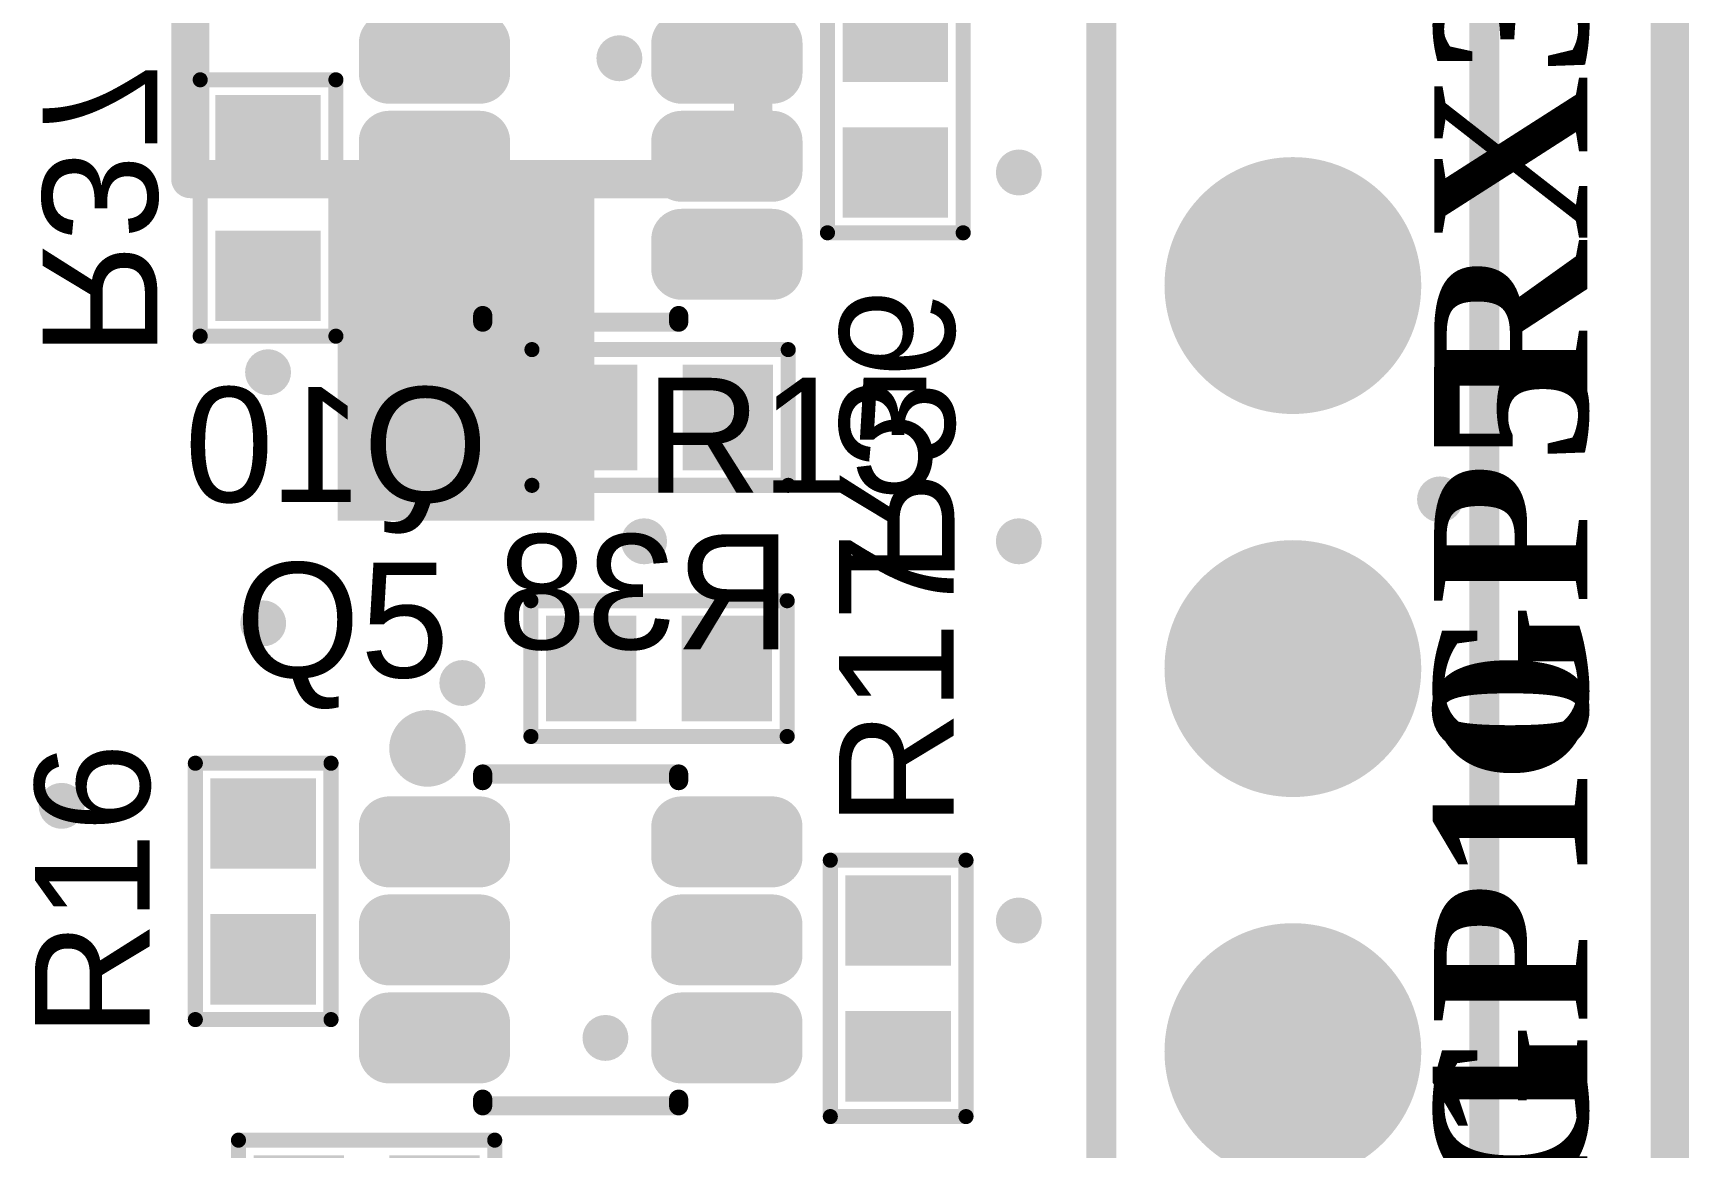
# Model space of a CAD drawing. Header units: inches. Extents: x 3.09 to 5.07, y 1.45 to 3.28.
# Drawn here: x 4.6325 to 5.065, y 2.0707 to 2.3617 of the extents above; entities that cross this region are included whole.
import ezdxf

# ---------------------------------------------------------------- set-up
doc = ezdxf.new("R2010")
doc.units = ezdxf.units.IN
doc.header["$MEASUREMENT"] = 0
for name, color, linetype in [('BottomOverlay', 54, 'Continuous'), ('BottomPaste', 16, 'Continuous'), ('BottomSolder', 6, 'Continuous'), ('KeepOutLayer', 6, 'Continuous'), ('MultiLayer', 9, 'Continuous'), ('PadHoleLayer', 156, 'Continuous'), ('TopOverlay', 2, 'Continuous'), ('TopPaste', 8, 'Continuous'), ('TopSolder', 216, 'Continuous'), ('ViaHoleLayer', 16, 'Continuous')]:
    doc.layers.add(name, color=color, linetype=linetype)
doc.styles.add('Arial', font='', dxfattribs={"height": 0.2})
doc.styles.add('Times New Roman_Bold', font='', dxfattribs={"height": 0.2})
doc.styles.get('Arial').set_extended_font_data('Arial')
doc.styles.get('Times New Roman_Bold').set_extended_font_data('Times New Roman', bold=True)

# ---------------------------------------------------------------- blocks, each defined once
blk = doc.blocks.new('HDR1X10_B_16')
at = {"layer": 'BottomSolder'}
h = blk.add_hatch(color=6, dxfattribs=at)
edge = h.paths.add_edge_path()
edge.add_arc((0.5, 0), 0.03353, 0, 360)
h = blk.add_hatch(color=6, dxfattribs=at)
edge = h.paths.add_edge_path()
edge.add_arc((0.6, 0), 0.03353, 0, 360)
h = blk.add_hatch(color=6, dxfattribs=at)
edge = h.paths.add_edge_path()
edge.add_arc((0.7, 0), 0.03353, 0, 360)
at = {"layer": 'MultiLayer'}
h = blk.add_hatch(color=9, dxfattribs=at)
edge = h.paths.add_edge_path()
edge.add_arc((0.5, 0), 0.02953, 0, 360)
h = blk.add_hatch(color=9, dxfattribs=at)
edge = h.paths.add_edge_path()
edge.add_arc((0.6, 0), 0.02953, 0, 360)
h = blk.add_hatch(color=9, dxfattribs=at)
edge = h.paths.add_edge_path()
edge.add_arc((0.7, 0), 0.02953, 0, 360)
at = {"layer": 'PadHoleLayer'}
h = blk.add_hatch(color=156, dxfattribs=at)
edge = h.paths.add_edge_path()
edge.add_arc((0.5, 0), 0.01772, 0, 360)
h = blk.add_hatch(color=156, dxfattribs=at)
edge = h.paths.add_edge_path()
edge.add_arc((0.6, 0), 0.01772, 0, 360)
h = blk.add_hatch(color=156, dxfattribs=at)
edge = h.paths.add_edge_path()
edge.add_arc((0.7, 0), 0.01772, 0, 360)
at = {"layer": 'TopSolder'}
h = blk.add_hatch(color=216, dxfattribs=at)
edge = h.paths.add_edge_path()
edge.add_arc((0.5, 0), 0.03353, 0, 360)
h = blk.add_hatch(color=216, dxfattribs=at)
edge = h.paths.add_edge_path()
edge.add_arc((0.6, 0), 0.03353, 0, 360)
h = blk.add_hatch(color=216, dxfattribs=at)
edge = h.paths.add_edge_path()
edge.add_arc((0.7, 0), 0.03353, 0, 360)
at = {"layer": 'BottomOverlay'}
for points in [[(0.95, 0.05, 0.00787, 0.00787, 0), (-0.05, 0.05, 0.00787, 0.00787, 0)], [(0.95, -0.05, 0.00787, 0.00787, 0), (0.025, -0.05, 0.00787, 0.00787, 0)]]:
    blk.add_lwpolyline(points, format="xyseb", dxfattribs=at)
blk = doc.blocks.new('SW_SMT_3_6_4_3__28')
at = {"layer": 'TopPaste'}
for points in [[(-0.20669, -0.02953), (-0.20669, 0.02953), (-0.12795, 0.02953), (-0.12795, -0.02953)], [(0.12795, -0.02953), (0.12795, 0.02953), (0.20669, 0.02953), (0.20669, -0.02953)]]:
    blk.add_hatch(color=8, dxfattribs=at).paths.add_polyline_path(points)
at = {"layer": 'TopSolder'}
for points in [[(-0.21069, -0.03353), (-0.21069, 0.03353), (-0.12395, 0.03353), (-0.12395, -0.03353)], [(0.12395, -0.03353), (0.12395, 0.03353), (0.21069, 0.03353), (0.21069, -0.03353)]]:
    blk.add_hatch(color=216, dxfattribs=at).paths.add_polyline_path(points)
at = {"layer": 'TopOverlay'}
for points in [[(-0.12151, -0.072, 0.01, 0.01, 0), (-0.12151, 0.075, 0.01, 0.01, 0)], [(0.12149, 0.075, 0.01, 0.01, 0), (-0.12151, 0.075, 0.01, 0.01, 0)], [(0.12149, -0.072, 0.01, 0.01, 0), (0.12149, 0.075, 0.01, 0.01, 0)], [(0.12149, -0.072, 0.01, 0.01, 0), (-0.12151, -0.072, 0.01, 0.01, 0)]]:
    blk.add_lwpolyline(points, format="xyseb", dxfattribs=at)
for points in [[(-0.12401, 0.075, 0.005, 0.005, 1), (-0.11901, 0.075, 0.005, 0.005, 1)], [(-0.12401, 0.075, 0.005, 0.005, 1), (-0.11901, 0.075, 0.005, 0.005, 1)], [(0.11899, 0.075, 0.005, 0.005, 1), (0.12399, 0.075, 0.005, 0.005, 1)], [(0.11899, 0.075, 0.005, 0.005, 1), (0.12399, 0.075, 0.005, 0.005, 1)], [(-0.12401, -0.072, 0.005, 0.005, 1), (-0.11901, -0.072, 0.005, 0.005, 1)], [(-0.12401, -0.072, 0.005, 0.005, 1), (-0.11901, -0.072, 0.005, 0.005, 1)], [(0.11899, -0.072, 0.005, 0.005, 1), (0.12399, -0.072, 0.005, 0.005, 1)], [(0.11899, -0.072, 0.005, 0.005, 1), (0.12399, -0.072, 0.005, 0.005, 1)]]:
    blk.add_lwpolyline(points, format="xyseb", close=True, dxfattribs=at)
blk = doc.blocks.new('R0402_B_30')
at = {"layer": 'BottomPaste'}
for points in [[(-0.00787, 0.01181), (-0.00787, -0.01181), (-0.02756, -0.01181), (-0.02756, 0.01181)], [(0.02756, 0.01181), (0.02756, -0.01181), (0.00787, -0.01181), (0.00787, 0.01181)]]:
    blk.add_hatch(color=16, dxfattribs=at).paths.add_polyline_path(points)
at = {"layer": 'BottomSolder'}
for points in [[(-0.00591, 0.01378), (-0.00591, -0.01378), (-0.02953, -0.01378), (-0.02953, 0.01378)], [(0.02953, 0.01378), (0.02953, -0.01378), (0.00591, -0.01378), (0.00591, 0.01378)]]:
    blk.add_hatch(color=6, dxfattribs=at).paths.add_polyline_path(points)
at = {"layer": 'BottomOverlay'}
for points in [[(-0.03346, 0.01772, 0.00394, 0.00394, 0), (0.03346, 0.01772, 0.00394, 0.00394, 0)], [(-0.03346, -0.01772, 0.00394, 0.00394, 0), (-0.03346, 0.01772, 0.00394, 0.00394, 0)], [(0.03346, -0.01772, 0.00394, 0.00394, 0), (0.03346, 0.01772, 0.00394, 0.00394, 0)], [(-0.03346, -0.01772, 0.00394, 0.00394, 0), (0.03346, -0.01772, 0.00394, 0.00394, 0)]]:
    blk.add_lwpolyline(points, format="xyseb", dxfattribs=at)
for points in [[(-0.03445, 0.01772, 0.00197, 0.00197, 1), (-0.03248, 0.01772, 0.00197, 0.00197, 1)], [(-0.03445, 0.01772, 0.00197, 0.00197, 1), (-0.03248, 0.01772, 0.00197, 0.00197, 1)], [(0.03248, 0.01772, 0.00197, 0.00197, 1), (0.03445, 0.01772, 0.00197, 0.00197, 1)], [(0.03248, 0.01772, 0.00197, 0.00197, 1), (0.03445, 0.01772, 0.00197, 0.00197, 1)], [(-0.03445, -0.01772, 0.00197, 0.00197, 1), (-0.03248, -0.01772, 0.00197, 0.00197, 1)], [(-0.03445, -0.01772, 0.00197, 0.00197, 1), (-0.03248, -0.01772, 0.00197, 0.00197, 1)], [(0.03248, -0.01772, 0.00197, 0.00197, 1), (0.03445, -0.01772, 0.00197, 0.00197, 1)], [(0.03248, -0.01772, 0.00197, 0.00197, 1), (0.03445, -0.01772, 0.00197, 0.00197, 1)]]:
    blk.add_lwpolyline(points, format="xyseb", close=True, dxfattribs=at)
blk = doc.blocks.new('R0402_B_31')
at = {"layer": 'BottomPaste'}
for points in [[(-0.00787, 0.01181), (-0.00787, -0.01181), (-0.02756, -0.01181), (-0.02756, 0.01181)], [(0.02756, 0.01181), (0.02756, -0.01181), (0.00787, -0.01181), (0.00787, 0.01181)]]:
    blk.add_hatch(color=16, dxfattribs=at).paths.add_polyline_path(points)
at = {"layer": 'BottomSolder'}
for points in [[(-0.00591, 0.01378), (-0.00591, -0.01378), (-0.02953, -0.01378), (-0.02953, 0.01378)], [(0.02953, 0.01378), (0.02953, -0.01378), (0.00591, -0.01378), (0.00591, 0.01378)]]:
    blk.add_hatch(color=6, dxfattribs=at).paths.add_polyline_path(points)
at = {"layer": 'BottomOverlay'}
for points in [[(-0.03346, 0.01772, 0.00394, 0.00394, 0), (0.03346, 0.01772, 0.00394, 0.00394, 0)], [(-0.03346, 0.01772, 0.00394, 0.00394, 0), (-0.03346, -0.01772, 0.00394, 0.00394, 0)], [(0.03346, 0.01772, 0.00394, 0.00394, 0), (0.03346, -0.01772, 0.00394, 0.00394, 0)], [(-0.03346, -0.01772, 0.00394, 0.00394, 0), (0.03346, -0.01772, 0.00394, 0.00394, 0)]]:
    blk.add_lwpolyline(points, format="xyseb", dxfattribs=at)
for points in [[(-0.03445, 0.01772, 0.00197, 0.00197, 1), (-0.03248, 0.01772, 0.00197, 0.00197, 1)], [(-0.03445, 0.01772, 0.00197, 0.00197, 1), (-0.03248, 0.01772, 0.00197, 0.00197, 1)], [(0.03248, 0.01772, 0.00197, 0.00197, 1), (0.03445, 0.01772, 0.00197, 0.00197, 1)], [(0.03248, 0.01772, 0.00197, 0.00197, 1), (0.03445, 0.01772, 0.00197, 0.00197, 1)], [(-0.03445, -0.01772, 0.00197, 0.00197, 1), (-0.03248, -0.01772, 0.00197, 0.00197, 1)], [(-0.03445, -0.01772, 0.00197, 0.00197, 1), (-0.03248, -0.01772, 0.00197, 0.00197, 1)], [(0.03248, -0.01772, 0.00197, 0.00197, 1), (0.03445, -0.01772, 0.00197, 0.00197, 1)], [(0.03248, -0.01772, 0.00197, 0.00197, 1), (0.03445, -0.01772, 0.00197, 0.00197, 1)]]:
    blk.add_lwpolyline(points, format="xyseb", close=True, dxfattribs=at)
blk = doc.blocks.new('R0402_B_33')
at = {"layer": 'BottomPaste'}
for points in [[(-0.00787, 0.01181), (-0.00787, -0.01181), (-0.02756, -0.01181), (-0.02756, 0.01181)], [(0.02756, 0.01181), (0.02756, -0.01181), (0.00787, -0.01181), (0.00787, 0.01181)]]:
    blk.add_hatch(color=16, dxfattribs=at).paths.add_polyline_path(points)
at = {"layer": 'BottomSolder'}
for points in [[(-0.00591, 0.01378), (-0.00591, -0.01378), (-0.02953, -0.01378), (-0.02953, 0.01378)], [(0.02953, 0.01378), (0.02953, -0.01378), (0.00591, -0.01378), (0.00591, 0.01378)]]:
    blk.add_hatch(color=6, dxfattribs=at).paths.add_polyline_path(points)
at = {"layer": 'BottomOverlay'}
for points in [[(-0.03346, 0.01772, 0.00394, 0.00394, 0), (0.03346, 0.01772, 0.00394, 0.00394, 0)], [(-0.03346, 0.01772, 0.00394, 0.00394, 0), (-0.03346, -0.01772, 0.00394, 0.00394, 0)], [(0.03346, 0.01772, 0.00394, 0.00394, 0), (0.03346, -0.01772, 0.00394, 0.00394, 0)], [(-0.03346, -0.01772, 0.00394, 0.00394, 0), (0.03346, -0.01772, 0.00394, 0.00394, 0)]]:
    blk.add_lwpolyline(points, format="xyseb", dxfattribs=at)
for points in [[(-0.03445, 0.01772, 0.00197, 0.00197, 1), (-0.03248, 0.01772, 0.00197, 0.00197, 1)], [(-0.03445, 0.01772, 0.00197, 0.00197, 1), (-0.03248, 0.01772, 0.00197, 0.00197, 1)], [(0.03248, 0.01772, 0.00197, 0.00197, 1), (0.03445, 0.01772, 0.00197, 0.00197, 1)], [(0.03248, 0.01772, 0.00197, 0.00197, 1), (0.03445, 0.01772, 0.00197, 0.00197, 1)], [(-0.03445, -0.01772, 0.00197, 0.00197, 1), (-0.03248, -0.01772, 0.00197, 0.00197, 1)], [(-0.03445, -0.01772, 0.00197, 0.00197, 1), (-0.03248, -0.01772, 0.00197, 0.00197, 1)], [(0.03248, -0.01772, 0.00197, 0.00197, 1), (0.03445, -0.01772, 0.00197, 0.00197, 1)], [(0.03248, -0.01772, 0.00197, 0.00197, 1), (0.03445, -0.01772, 0.00197, 0.00197, 1)]]:
    blk.add_lwpolyline(points, format="xyseb", close=True, dxfattribs=at)
blk = doc.blocks.new('R0402_53')
at = {"layer": 'TopPaste'}
for points in [[(-0.02756, -0.01181), (-0.02756, 0.01181), (-0.00787, 0.01181), (-0.00787, -0.01181)], [(0.00787, -0.01181), (0.00787, 0.01181), (0.02756, 0.01181), (0.02756, -0.01181)]]:
    blk.add_hatch(color=8, dxfattribs=at).paths.add_polyline_path(points)
at = {"layer": 'TopSolder'}
for points in [[(-0.02953, -0.01378), (-0.02953, 0.01378), (-0.00591, 0.01378), (-0.00591, -0.01378)], [(0.00591, -0.01378), (0.00591, 0.01378), (0.02953, 0.01378), (0.02953, -0.01378)]]:
    blk.add_hatch(color=216, dxfattribs=at).paths.add_polyline_path(points)
at = {"layer": 'TopOverlay'}
for points in [[(-0.03346, -0.01772, 0.00394, 0.00394, 0), (-0.03346, 0.01772, 0.00394, 0.00394, 0)], [(-0.03346, 0.01772, 0.00394, 0.00394, 0), (0.03346, 0.01772, 0.00394, 0.00394, 0)], [(0.03346, -0.01772, 0.00394, 0.00394, 0), (0.03346, 0.01772, 0.00394, 0.00394, 0)], [(-0.03346, -0.01772, 0.00394, 0.00394, 0), (0.03346, -0.01772, 0.00394, 0.00394, 0)]]:
    blk.add_lwpolyline(points, format="xyseb", dxfattribs=at)
for points in [[(-0.03445, 0.01772, 0.00197, 0.00197, 1), (-0.03248, 0.01772, 0.00197, 0.00197, 1)], [(-0.03445, 0.01772, 0.00197, 0.00197, 1), (-0.03248, 0.01772, 0.00197, 0.00197, 1)], [(0.03248, 0.01772, 0.00197, 0.00197, 1), (0.03445, 0.01772, 0.00197, 0.00197, 1)], [(0.03248, 0.01772, 0.00197, 0.00197, 1), (0.03445, 0.01772, 0.00197, 0.00197, 1)], [(-0.03445, -0.01772, 0.00197, 0.00197, 1), (-0.03248, -0.01772, 0.00197, 0.00197, 1)], [(-0.03445, -0.01772, 0.00197, 0.00197, 1), (-0.03248, -0.01772, 0.00197, 0.00197, 1)], [(0.03248, -0.01772, 0.00197, 0.00197, 1), (0.03445, -0.01772, 0.00197, 0.00197, 1)], [(0.03248, -0.01772, 0.00197, 0.00197, 1), (0.03445, -0.01772, 0.00197, 0.00197, 1)]]:
    blk.add_lwpolyline(points, format="xyseb", close=True, dxfattribs=at)
blk = doc.blocks.new('R0402_54')
at = {"layer": 'TopPaste'}
for points in [[(-0.02756, -0.01181), (-0.02756, 0.01181), (-0.00787, 0.01181), (-0.00787, -0.01181)], [(0.00787, -0.01181), (0.00787, 0.01181), (0.02756, 0.01181), (0.02756, -0.01181)]]:
    blk.add_hatch(color=8, dxfattribs=at).paths.add_polyline_path(points)
at = {"layer": 'TopSolder'}
for points in [[(-0.02953, -0.01378), (-0.02953, 0.01378), (-0.00591, 0.01378), (-0.00591, -0.01378)], [(0.00591, -0.01378), (0.00591, 0.01378), (0.02953, 0.01378), (0.02953, -0.01378)]]:
    blk.add_hatch(color=216, dxfattribs=at).paths.add_polyline_path(points)
at = {"layer": 'TopOverlay'}
for points in [[(-0.03346, 0.01772, 0.00394, 0.00394, 0), (-0.03346, -0.01772, 0.00394, 0.00394, 0)], [(-0.03346, 0.01772, 0.00394, 0.00394, 0), (0.03346, 0.01772, 0.00394, 0.00394, 0)], [(0.03346, 0.01772, 0.00394, 0.00394, 0), (0.03346, -0.01772, 0.00394, 0.00394, 0)], [(-0.03346, -0.01772, 0.00394, 0.00394, 0), (0.03346, -0.01772, 0.00394, 0.00394, 0)]]:
    blk.add_lwpolyline(points, format="xyseb", dxfattribs=at)
for points in [[(-0.03445, 0.01772, 0.00197, 0.00197, 1), (-0.03248, 0.01772, 0.00197, 0.00197, 1)], [(-0.03445, 0.01772, 0.00197, 0.00197, 1), (-0.03248, 0.01772, 0.00197, 0.00197, 1)], [(0.03248, 0.01772, 0.00197, 0.00197, 1), (0.03445, 0.01772, 0.00197, 0.00197, 1)], [(0.03248, 0.01772, 0.00197, 0.00197, 1), (0.03445, 0.01772, 0.00197, 0.00197, 1)], [(-0.03445, -0.01772, 0.00197, 0.00197, 1), (-0.03248, -0.01772, 0.00197, 0.00197, 1)], [(-0.03445, -0.01772, 0.00197, 0.00197, 1), (-0.03248, -0.01772, 0.00197, 0.00197, 1)], [(0.03248, -0.01772, 0.00197, 0.00197, 1), (0.03445, -0.01772, 0.00197, 0.00197, 1)], [(0.03248, -0.01772, 0.00197, 0.00197, 1), (0.03445, -0.01772, 0.00197, 0.00197, 1)]]:
    blk.add_lwpolyline(points, format="xyseb", close=True, dxfattribs=at)
blk = doc.blocks.new('R0402_55')
at = {"layer": 'TopPaste'}
for points in [[(-0.02756, -0.01181), (-0.02756, 0.01181), (-0.00787, 0.01181), (-0.00787, -0.01181)], [(0.00787, -0.01181), (0.00787, 0.01181), (0.02756, 0.01181), (0.02756, -0.01181)]]:
    blk.add_hatch(color=8, dxfattribs=at).paths.add_polyline_path(points)
at = {"layer": 'TopSolder'}
for points in [[(-0.02953, -0.01378), (-0.02953, 0.01378), (-0.00591, 0.01378), (-0.00591, -0.01378)], [(0.00591, -0.01378), (0.00591, 0.01378), (0.02953, 0.01378), (0.02953, -0.01378)]]:
    blk.add_hatch(color=216, dxfattribs=at).paths.add_polyline_path(points)
at = {"layer": 'TopOverlay'}
for points in [[(-0.03346, 0.01772, 0.00394, 0.00394, 0), (-0.03346, -0.01772, 0.00394, 0.00394, 0)], [(-0.03346, 0.01772, 0.00394, 0.00394, 0), (0.03346, 0.01772, 0.00394, 0.00394, 0)], [(0.03346, 0.01772, 0.00394, 0.00394, 0), (0.03346, -0.01772, 0.00394, 0.00394, 0)], [(-0.03346, -0.01772, 0.00394, 0.00394, 0), (0.03346, -0.01772, 0.00394, 0.00394, 0)]]:
    blk.add_lwpolyline(points, format="xyseb", dxfattribs=at)
for points in [[(-0.03445, 0.01772, 0.00197, 0.00197, 1), (-0.03248, 0.01772, 0.00197, 0.00197, 1)], [(-0.03445, 0.01772, 0.00197, 0.00197, 1), (-0.03248, 0.01772, 0.00197, 0.00197, 1)], [(0.03248, 0.01772, 0.00197, 0.00197, 1), (0.03445, 0.01772, 0.00197, 0.00197, 1)], [(0.03248, 0.01772, 0.00197, 0.00197, 1), (0.03445, 0.01772, 0.00197, 0.00197, 1)], [(-0.03445, -0.01772, 0.00197, 0.00197, 1), (-0.03248, -0.01772, 0.00197, 0.00197, 1)], [(-0.03445, -0.01772, 0.00197, 0.00197, 1), (-0.03248, -0.01772, 0.00197, 0.00197, 1)], [(0.03248, -0.01772, 0.00197, 0.00197, 1), (0.03445, -0.01772, 0.00197, 0.00197, 1)], [(0.03248, -0.01772, 0.00197, 0.00197, 1), (0.03445, -0.01772, 0.00197, 0.00197, 1)]]:
    blk.add_lwpolyline(points, format="xyseb", close=True, dxfattribs=at)
blk = doc.blocks.new('R0402_56')
at = {"layer": 'TopPaste'}
for points in [[(-0.02756, -0.01181), (-0.02756, 0.01181), (-0.00787, 0.01181), (-0.00787, -0.01181)], [(0.00787, -0.01181), (0.00787, 0.01181), (0.02756, 0.01181), (0.02756, -0.01181)]]:
    blk.add_hatch(color=8, dxfattribs=at).paths.add_polyline_path(points)
at = {"layer": 'TopSolder'}
for points in [[(-0.02953, -0.01378), (-0.02953, 0.01378), (-0.00591, 0.01378), (-0.00591, -0.01378)], [(0.00591, -0.01378), (0.00591, 0.01378), (0.02953, 0.01378), (0.02953, -0.01378)]]:
    blk.add_hatch(color=216, dxfattribs=at).paths.add_polyline_path(points)
at = {"layer": 'TopOverlay'}
for points in [[(-0.03346, 0.01772, 0.00394, 0.00394, 0), (-0.03346, -0.01772, 0.00394, 0.00394, 0)], [(0.03346, 0.01772, 0.00394, 0.00394, 0), (-0.03346, 0.01772, 0.00394, 0.00394, 0)], [(0.03346, 0.01772, 0.00394, 0.00394, 0), (0.03346, -0.01772, 0.00394, 0.00394, 0)], [(0.03346, -0.01772, 0.00394, 0.00394, 0), (-0.03346, -0.01772, 0.00394, 0.00394, 0)]]:
    blk.add_lwpolyline(points, format="xyseb", dxfattribs=at)
for points in [[(-0.03445, 0.01772, 0.00197, 0.00197, 1), (-0.03248, 0.01772, 0.00197, 0.00197, 1)], [(-0.03445, 0.01772, 0.00197, 0.00197, 1), (-0.03248, 0.01772, 0.00197, 0.00197, 1)], [(0.03248, 0.01772, 0.00197, 0.00197, 1), (0.03445, 0.01772, 0.00197, 0.00197, 1)], [(0.03248, 0.01772, 0.00197, 0.00197, 1), (0.03445, 0.01772, 0.00197, 0.00197, 1)], [(-0.03445, -0.01772, 0.00197, 0.00197, 1), (-0.03248, -0.01772, 0.00197, 0.00197, 1)], [(-0.03445, -0.01772, 0.00197, 0.00197, 1), (-0.03248, -0.01772, 0.00197, 0.00197, 1)], [(0.03248, -0.01772, 0.00197, 0.00197, 1), (0.03445, -0.01772, 0.00197, 0.00197, 1)], [(0.03248, -0.01772, 0.00197, 0.00197, 1), (0.03445, -0.01772, 0.00197, 0.00197, 1)]]:
    blk.add_lwpolyline(points, format="xyseb", close=True, dxfattribs=at)
blk = doc.blocks.new('SOT_363_6_B_61')
at = {"layer": 'BottomPaste'}
h = blk.add_hatch(color=16, dxfattribs=at)
edge = h.paths.add_edge_path()
edge.add_arc((-0.029528, 0.050004), 0.003937, 90, 180)
edge.add_line((-0.033465, 0.050004), (-0.033465, 0.026382))
edge.add_arc((-0.029528, 0.026382), 0.003937, 180, 270)
edge.add_line((-0.029528, 0.022445), (-0.021654, 0.022445))
edge.add_arc((-0.021654, 0.026382), 0.003937, 270, 360)
edge.add_line((-0.017717, 0.026382), (-0.017717, 0.050004))
edge.add_arc((-0.021654, 0.050004), 0.003937, 0, 90)
edge.add_line((-0.021654, 0.053941), (-0.029528, 0.053941))
h = blk.add_hatch(color=16, dxfattribs=at)
edge = h.paths.add_edge_path()
edge.add_arc((-0.003937, 0.050004), 0.003937, 90, 180)
edge.add_line((-0.007874, 0.050004), (-0.007874, 0.026382))
edge.add_arc((-0.003937, 0.026382), 0.003937, 180, 270)
edge.add_line((-0.003937, 0.022445), (0.003937, 0.022445))
edge.add_arc((0.003937, 0.026382), 0.003937, 270, 360)
edge.add_line((0.007874, 0.026382), (0.007874, 0.050004))
edge.add_arc((0.003937, 0.050004), 0.003937, 0, 90)
edge.add_line((0.003937, 0.053941), (-0.003937, 0.053941))
h = blk.add_hatch(color=16, dxfattribs=at)
edge = h.paths.add_edge_path()
edge.add_arc((0.021654, 0.050004), 0.003937, 90, 180)
edge.add_line((0.017717, 0.050004), (0.017717, 0.026382))
edge.add_arc((0.021654, 0.026382), 0.003937, 180, 270)
edge.add_line((0.021654, 0.022445), (0.029528, 0.022445))
edge.add_arc((0.029528, 0.026382), 0.003937, 270, 360)
edge.add_line((0.033465, 0.026382), (0.033465, 0.050004))
edge.add_arc((0.029528, 0.050004), 0.003937, 0, 90)
edge.add_line((0.029528, 0.053941), (0.021654, 0.053941))
h = blk.add_hatch(color=16, dxfattribs=at)
edge = h.paths.add_edge_path()
edge.add_arc((-0.029528, -0.026376), 0.003937, 90, 180)
edge.add_line((-0.033465, -0.026376), (-0.033465, -0.049998))
edge.add_arc((-0.029528, -0.049998), 0.003937, 180, 270)
edge.add_line((-0.029528, -0.053935), (-0.021654, -0.053935))
edge.add_arc((-0.021654, -0.049998), 0.003937, 270, 360)
edge.add_line((-0.017717, -0.049998), (-0.017717, -0.026376))
edge.add_arc((-0.021654, -0.026376), 0.003937, 0, 90)
edge.add_line((-0.021654, -0.022439), (-0.029528, -0.022439))
h = blk.add_hatch(color=16, dxfattribs=at)
edge = h.paths.add_edge_path()
edge.add_arc((-0.003937, -0.026376), 0.003937, 90, 180)
edge.add_line((-0.007874, -0.026376), (-0.007874, -0.049998))
edge.add_arc((-0.003937, -0.049998), 0.003937, 180, 270)
edge.add_line((-0.003937, -0.053935), (0.003937, -0.053935))
edge.add_arc((0.003937, -0.049998), 0.003937, 270, 360)
edge.add_line((0.007874, -0.049998), (0.007874, -0.026376))
edge.add_arc((0.003937, -0.026376), 0.003937, 0, 90)
edge.add_line((0.003937, -0.022439), (-0.003937, -0.022439))
h = blk.add_hatch(color=16, dxfattribs=at)
edge = h.paths.add_edge_path()
edge.add_arc((0.021654, -0.026376), 0.003937, 90, 180)
edge.add_line((0.017717, -0.026376), (0.017717, -0.049998))
edge.add_arc((0.021654, -0.049998), 0.003937, 180, 270)
edge.add_line((0.021654, -0.053935), (0.029528, -0.053935))
edge.add_arc((0.029528, -0.049998), 0.003937, 270, 360)
edge.add_line((0.033465, -0.049998), (0.033465, -0.026376))
edge.add_arc((0.029528, -0.026376), 0.003937, 0, 90)
edge.add_line((0.029528, -0.022439), (0.021654, -0.022439))
at = {"layer": 'BottomSolder'}
h = blk.add_hatch(color=6, dxfattribs=at)
edge = h.paths.add_edge_path()
edge.add_arc((-0.029528, 0.050004), 0.007937, 90, 180)
edge.add_line((-0.037465, 0.050004), (-0.037465, 0.026382))
edge.add_arc((-0.029528, 0.026382), 0.007937, 180, 270)
edge.add_line((-0.029528, 0.018445), (-0.021654, 0.018445))
edge.add_arc((-0.021654, 0.026382), 0.007937, 270, 360)
edge.add_line((-0.013717, 0.026382), (-0.013717, 0.050004))
edge.add_arc((-0.021654, 0.050004), 0.007937, 0, 90)
edge.add_line((-0.021654, 0.057941), (-0.029528, 0.057941))
h = blk.add_hatch(color=6, dxfattribs=at)
edge = h.paths.add_edge_path()
edge.add_arc((-0.003937, 0.050004), 0.007937, 90, 180)
edge.add_line((-0.011874, 0.050004), (-0.011874, 0.026382))
edge.add_arc((-0.003937, 0.026382), 0.007937, 180, 270)
edge.add_line((-0.003937, 0.018445), (0.003937, 0.018445))
edge.add_arc((0.003937, 0.026382), 0.007937, 270, 360)
edge.add_line((0.011874, 0.026382), (0.011874, 0.050004))
edge.add_arc((0.003937, 0.050004), 0.007937, 0, 90)
edge.add_line((0.003937, 0.057941), (-0.003937, 0.057941))
h = blk.add_hatch(color=6, dxfattribs=at)
edge = h.paths.add_edge_path()
edge.add_arc((0.021654, 0.050004), 0.007937, 90, 180)
edge.add_line((0.013717, 0.050004), (0.013717, 0.026382))
edge.add_arc((0.021654, 0.026382), 0.007937, 180, 270)
edge.add_line((0.021654, 0.018445), (0.029528, 0.018445))
edge.add_arc((0.029528, 0.026382), 0.007937, 270, 360)
edge.add_line((0.037465, 0.026382), (0.037465, 0.050004))
edge.add_arc((0.029528, 0.050004), 0.007937, 0, 90)
edge.add_line((0.029528, 0.057941), (0.021654, 0.057941))
h = blk.add_hatch(color=6, dxfattribs=at)
edge = h.paths.add_edge_path()
edge.add_arc((-0.029528, -0.026376), 0.007937, 90, 180)
edge.add_line((-0.037465, -0.026376), (-0.037465, -0.049998))
edge.add_arc((-0.029528, -0.049998), 0.007937, 180, 270)
edge.add_line((-0.029528, -0.057935), (-0.021654, -0.057935))
edge.add_arc((-0.021654, -0.049998), 0.007937, 270, 360)
edge.add_line((-0.013717, -0.049998), (-0.013717, -0.026376))
edge.add_arc((-0.021654, -0.026376), 0.007937, 0, 90)
edge.add_line((-0.021654, -0.018439), (-0.029528, -0.018439))
h = blk.add_hatch(color=6, dxfattribs=at)
edge = h.paths.add_edge_path()
edge.add_arc((-0.003937, -0.026376), 0.007937, 90, 180)
edge.add_line((-0.011874, -0.026376), (-0.011874, -0.049998))
edge.add_arc((-0.003937, -0.049998), 0.007937, 180, 270)
edge.add_line((-0.003937, -0.057935), (0.003937, -0.057935))
edge.add_arc((0.003937, -0.049998), 0.007937, 270, 360)
edge.add_line((0.011874, -0.049998), (0.011874, -0.026376))
edge.add_arc((0.003937, -0.026376), 0.007937, 0, 90)
edge.add_line((0.003937, -0.018439), (-0.003937, -0.018439))
h = blk.add_hatch(color=6, dxfattribs=at)
edge = h.paths.add_edge_path()
edge.add_arc((0.021654, -0.026376), 0.007937, 90, 180)
edge.add_line((0.013717, -0.026376), (0.013717, -0.049998))
edge.add_arc((0.021654, -0.049998), 0.007937, 180, 270)
edge.add_line((0.021654, -0.057935), (0.029528, -0.057935))
edge.add_arc((0.029528, -0.049998), 0.007937, 270, 360)
edge.add_line((0.037465, -0.049998), (0.037465, -0.026376))
edge.add_arc((0.029528, -0.026376), 0.007937, 0, 90)
edge.add_line((0.029528, -0.018439), (0.021654, -0.018439))
at = {"layer": 'BottomOverlay'}
for points in [[(-0.045, 0.040005, 0.01, 0.01, 1), (-0.055, 0.040005, 0.01, 0.01, 1)], [(-0.0575, 0.040005, 0.005, 0.005, 1), (-0.0525, 0.040005, 0.005, 0.005, 1)], [(-0.0475, 0.040005, 0.005, 0.005, 1), (-0.0425, 0.040005, 0.005, 0.005, 1)], [(-0.044558, 0.025595, 0.0025, 0.0025, 1), (-0.042058, 0.025595, 0.0025, 0.0025, 1)], [(-0.044558, 0.025595, 0.0025, 0.0025, 1), (-0.042058, 0.025595, 0.0025, 0.0025, 1)], [(-0.042832, 0.025595, 0.0025, 0.0025, 1), (-0.040332, 0.025595, 0.0025, 0.0025, 1)], [(0.04033, 0.025595, 0.0025, 0.0025, 1), (0.04283, 0.025595, 0.0025, 0.0025, 1)], [(0.042056, 0.025595, 0.0025, 0.0025, 1), (0.044556, 0.025595, 0.0025, 0.0025, 1)], [(0.042056, 0.025595, 0.0025, 0.0025, 1), (0.044556, 0.025595, 0.0025, 0.0025, 1)], [(-0.044558, -0.025587, 0.0025, 0.0025, 1), (-0.042058, -0.025587, 0.0025, 0.0025, 1)], [(-0.044558, -0.025587, 0.0025, 0.0025, 1), (-0.042058, -0.025587, 0.0025, 0.0025, 1)], [(-0.042832, -0.025587, 0.0025, 0.0025, 1), (-0.040332, -0.025587, 0.0025, 0.0025, 1)], [(0.04033, -0.025587, 0.0025, 0.0025, 1), (0.04283, -0.025587, 0.0025, 0.0025, 1)], [(0.042056, -0.025587, 0.0025, 0.0025, 1), (0.044556, -0.025587, 0.0025, 0.0025, 1)], [(0.042056, -0.025587, 0.0025, 0.0025, 1), (0.044556, -0.025587, 0.0025, 0.0025, 1)]]:
    blk.add_lwpolyline(points, format="xyseb", close=True, dxfattribs=at)
for points in [[(-0.041582, 0.025595, 0.005, 0.005, 0), (-0.043308, 0.025595, 0.005, 0.005, 0)], [(-0.043308, -0.025587, 0.005, 0.005, 0), (-0.043308, 0.025595, 0.005, 0.005, 0)], [(0.043306, 0.025595, 0.005, 0.005, 0), (0.04158, 0.025595, 0.005, 0.005, 0)], [(0.043306, -0.025587, 0.005, 0.005, 0), (0.043306, 0.025595, 0.005, 0.005, 0)], [(-0.041582, -0.025587, 0.005, 0.005, 0), (-0.043308, -0.025587, 0.005, 0.005, 0)], [(0.043306, -0.025587, 0.005, 0.005, 0), (0.04158, -0.025587, 0.005, 0.005, 0)]]:
    blk.add_lwpolyline(points, format="xyseb", dxfattribs=at)
blk = doc.blocks.new('SOT_363_6_65')
at = {"layer": 'TopPaste'}
h = blk.add_hatch(color=8, dxfattribs=at)
edge = h.paths.add_edge_path()
edge.add_arc((-0.029528, 0.049998), 0.003937, 90, 180)
edge.add_line((-0.033465, 0.049998), (-0.033465, 0.026376))
edge.add_arc((-0.029528, 0.026376), 0.003937, 180, 270)
edge.add_line((-0.029528, 0.022439), (-0.021654, 0.022439))
edge.add_arc((-0.021654, 0.026376), 0.003937, 270, 360)
edge.add_line((-0.017717, 0.026376), (-0.017717, 0.049998))
edge.add_arc((-0.021654, 0.049998), 0.003937, 0, 90)
edge.add_line((-0.021654, 0.053935), (-0.029528, 0.053935))
h = blk.add_hatch(color=8, dxfattribs=at)
edge = h.paths.add_edge_path()
edge.add_arc((-0.003937, 0.049998), 0.003937, 90, 180)
edge.add_line((-0.007874, 0.049998), (-0.007874, 0.026376))
edge.add_arc((-0.003937, 0.026376), 0.003937, 180, 270)
edge.add_line((-0.003937, 0.022439), (0.003937, 0.022439))
edge.add_arc((0.003937, 0.026376), 0.003937, 270, 360)
edge.add_line((0.007874, 0.026376), (0.007874, 0.049998))
edge.add_arc((0.003937, 0.049998), 0.003937, 0, 90)
edge.add_line((0.003937, 0.053935), (-0.003937, 0.053935))
h = blk.add_hatch(color=8, dxfattribs=at)
edge = h.paths.add_edge_path()
edge.add_arc((0.021654, 0.049998), 0.003937, 90, 180)
edge.add_line((0.017717, 0.049998), (0.017717, 0.026376))
edge.add_arc((0.021654, 0.026376), 0.003937, 180, 270)
edge.add_line((0.021654, 0.022439), (0.029528, 0.022439))
edge.add_arc((0.029528, 0.026376), 0.003937, 270, 360)
edge.add_line((0.033465, 0.026376), (0.033465, 0.049998))
edge.add_arc((0.029528, 0.049998), 0.003937, 0, 90)
edge.add_line((0.029528, 0.053935), (0.021654, 0.053935))
h = blk.add_hatch(color=8, dxfattribs=at)
edge = h.paths.add_edge_path()
edge.add_arc((-0.029528, -0.026382), 0.003937, 90, 180)
edge.add_line((-0.033465, -0.026382), (-0.033465, -0.050004))
edge.add_arc((-0.029528, -0.050004), 0.003937, 180, 270)
edge.add_line((-0.029528, -0.053941), (-0.021654, -0.053941))
edge.add_arc((-0.021654, -0.050004), 0.003937, 270, 360)
edge.add_line((-0.017717, -0.050004), (-0.017717, -0.026382))
edge.add_arc((-0.021654, -0.026382), 0.003937, 0, 90)
edge.add_line((-0.021654, -0.022445), (-0.029528, -0.022445))
h = blk.add_hatch(color=8, dxfattribs=at)
edge = h.paths.add_edge_path()
edge.add_arc((-0.003937, -0.026382), 0.003937, 90, 180)
edge.add_line((-0.007874, -0.026382), (-0.007874, -0.050004))
edge.add_arc((-0.003937, -0.050004), 0.003937, 180, 270)
edge.add_line((-0.003937, -0.053941), (0.003937, -0.053941))
edge.add_arc((0.003937, -0.050004), 0.003937, 270, 360)
edge.add_line((0.007874, -0.050004), (0.007874, -0.026382))
edge.add_arc((0.003937, -0.026382), 0.003937, 0, 90)
edge.add_line((0.003937, -0.022445), (-0.003937, -0.022445))
h = blk.add_hatch(color=8, dxfattribs=at)
edge = h.paths.add_edge_path()
edge.add_arc((0.021654, -0.026382), 0.003937, 90, 180)
edge.add_line((0.017717, -0.026382), (0.017717, -0.050004))
edge.add_arc((0.021654, -0.050004), 0.003937, 180, 270)
edge.add_line((0.021654, -0.053941), (0.029528, -0.053941))
edge.add_arc((0.029528, -0.050004), 0.003937, 270, 360)
edge.add_line((0.033465, -0.050004), (0.033465, -0.026382))
edge.add_arc((0.029528, -0.026382), 0.003937, 0, 90)
edge.add_line((0.029528, -0.022445), (0.021654, -0.022445))
at = {"layer": 'TopSolder'}
h = blk.add_hatch(color=216, dxfattribs=at)
edge = h.paths.add_edge_path()
edge.add_arc((-0.029528, 0.049998), 0.007937, 90, 180)
edge.add_line((-0.037465, 0.049998), (-0.037465, 0.026376))
edge.add_arc((-0.029528, 0.026376), 0.007937, 180, 270)
edge.add_line((-0.029528, 0.018439), (-0.021654, 0.018439))
edge.add_arc((-0.021654, 0.026376), 0.007937, 270, 360)
edge.add_line((-0.013717, 0.026376), (-0.013717, 0.049998))
edge.add_arc((-0.021654, 0.049998), 0.007937, 0, 90)
edge.add_line((-0.021654, 0.057935), (-0.029528, 0.057935))
h = blk.add_hatch(color=216, dxfattribs=at)
edge = h.paths.add_edge_path()
edge.add_arc((-0.003937, 0.049998), 0.007937, 90, 180)
edge.add_line((-0.011874, 0.049998), (-0.011874, 0.026376))
edge.add_arc((-0.003937, 0.026376), 0.007937, 180, 270)
edge.add_line((-0.003937, 0.018439), (0.003937, 0.018439))
edge.add_arc((0.003937, 0.026376), 0.007937, 270, 360)
edge.add_line((0.011874, 0.026376), (0.011874, 0.049998))
edge.add_arc((0.003937, 0.049998), 0.007937, 0, 90)
edge.add_line((0.003937, 0.057935), (-0.003937, 0.057935))
h = blk.add_hatch(color=216, dxfattribs=at)
edge = h.paths.add_edge_path()
edge.add_arc((0.021654, 0.049998), 0.007937, 90, 180)
edge.add_line((0.013717, 0.049998), (0.013717, 0.026376))
edge.add_arc((0.021654, 0.026376), 0.007937, 180, 270)
edge.add_line((0.021654, 0.018439), (0.029528, 0.018439))
edge.add_arc((0.029528, 0.026376), 0.007937, 270, 360)
edge.add_line((0.037465, 0.026376), (0.037465, 0.049998))
edge.add_arc((0.029528, 0.049998), 0.007937, 0, 90)
edge.add_line((0.029528, 0.057935), (0.021654, 0.057935))
h = blk.add_hatch(color=216, dxfattribs=at)
edge = h.paths.add_edge_path()
edge.add_arc((-0.029528, -0.026382), 0.007937, 90, 180)
edge.add_line((-0.037465, -0.026382), (-0.037465, -0.050004))
edge.add_arc((-0.029528, -0.050004), 0.007937, 180, 270)
edge.add_line((-0.029528, -0.057941), (-0.021654, -0.057941))
edge.add_arc((-0.021654, -0.050004), 0.007937, 270, 360)
edge.add_line((-0.013717, -0.050004), (-0.013717, -0.026382))
edge.add_arc((-0.021654, -0.026382), 0.007937, 0, 90)
edge.add_line((-0.021654, -0.018445), (-0.029528, -0.018445))
h = blk.add_hatch(color=216, dxfattribs=at)
edge = h.paths.add_edge_path()
edge.add_arc((-0.003937, -0.026382), 0.007937, 90, 180)
edge.add_line((-0.011874, -0.026382), (-0.011874, -0.050004))
edge.add_arc((-0.003937, -0.050004), 0.007937, 180, 270)
edge.add_line((-0.003937, -0.057941), (0.003937, -0.057941))
edge.add_arc((0.003937, -0.050004), 0.007937, 270, 360)
edge.add_line((0.011874, -0.050004), (0.011874, -0.026382))
edge.add_arc((0.003937, -0.026382), 0.007937, 0, 90)
edge.add_line((0.003937, -0.018445), (-0.003937, -0.018445))
h = blk.add_hatch(color=216, dxfattribs=at)
edge = h.paths.add_edge_path()
edge.add_arc((0.021654, -0.026382), 0.007937, 90, 180)
edge.add_line((0.013717, -0.026382), (0.013717, -0.050004))
edge.add_arc((0.021654, -0.050004), 0.007937, 180, 270)
edge.add_line((0.021654, -0.057941), (0.029528, -0.057941))
edge.add_arc((0.029528, -0.050004), 0.007937, 270, 360)
edge.add_line((0.037465, -0.050004), (0.037465, -0.026382))
edge.add_arc((0.029528, -0.026382), 0.007937, 0, 90)
edge.add_line((0.029528, -0.018445), (0.021654, -0.018445))
at = {"layer": 'TopOverlay'}
for points in [[(-0.043308, -0.025595, 0.005, 0.005, 0), (-0.043308, 0.025587, 0.005, 0.005, 0)], [(-0.041582, 0.025587, 0.005, 0.005, 0), (-0.043308, 0.025587, 0.005, 0.005, 0)], [(0.043306, 0.025587, 0.005, 0.005, 0), (0.04158, 0.025587, 0.005, 0.005, 0)], [(0.043306, -0.025595, 0.005, 0.005, 0), (0.043306, 0.025587, 0.005, 0.005, 0)], [(-0.041582, -0.025595, 0.005, 0.005, 0), (-0.043308, -0.025595, 0.005, 0.005, 0)], [(0.043306, -0.025595, 0.005, 0.005, 0), (0.04158, -0.025595, 0.005, 0.005, 0)]]:
    blk.add_lwpolyline(points, format="xyseb", dxfattribs=at)
for points in [[(-0.044558, 0.025587, 0.0025, 0.0025, 1), (-0.042058, 0.025587, 0.0025, 0.0025, 1)], [(-0.044558, 0.025587, 0.0025, 0.0025, 1), (-0.042058, 0.025587, 0.0025, 0.0025, 1)], [(-0.042832, 0.025587, 0.0025, 0.0025, 1), (-0.040332, 0.025587, 0.0025, 0.0025, 1)], [(0.04033, 0.025587, 0.0025, 0.0025, 1), (0.04283, 0.025587, 0.0025, 0.0025, 1)], [(0.042056, 0.025587, 0.0025, 0.0025, 1), (0.044556, 0.025587, 0.0025, 0.0025, 1)], [(0.042056, 0.025587, 0.0025, 0.0025, 1), (0.044556, 0.025587, 0.0025, 0.0025, 1)], [(-0.044558, -0.025595, 0.0025, 0.0025, 1), (-0.042058, -0.025595, 0.0025, 0.0025, 1)], [(-0.044558, -0.025595, 0.0025, 0.0025, 1), (-0.042058, -0.025595, 0.0025, 0.0025, 1)], [(-0.042832, -0.025595, 0.0025, 0.0025, 1), (-0.040332, -0.025595, 0.0025, 0.0025, 1)], [(0.04033, -0.025595, 0.0025, 0.0025, 1), (0.04283, -0.025595, 0.0025, 0.0025, 1)], [(0.042056, -0.025595, 0.0025, 0.0025, 1), (0.044556, -0.025595, 0.0025, 0.0025, 1)], [(0.042056, -0.025595, 0.0025, 0.0025, 1), (0.044556, -0.025595, 0.0025, 0.0025, 1)], [(-0.045, -0.040005, 0.01, 0.01, 1), (-0.055, -0.040005, 0.01, 0.01, 1)], [(-0.0575, -0.040005, 0.005, 0.005, 1), (-0.0525, -0.040005, 0.005, 0.005, 1)], [(-0.0475, -0.040005, 0.005, 0.005, 1), (-0.0425, -0.040005, 0.005, 0.005, 1)]]:
    blk.add_lwpolyline(points, format="xyseb", close=True, dxfattribs=at)

msp = doc.modelspace()

# ---------------------------------------------------------------- hatches: boundary and pattern name
at = {"layer": 'ViaHoleLayer'}
h = msp.add_hatch(color=16, dxfattribs=at)
edge = h.paths.add_edge_path()
edge.add_arc((4.78567, 2.35517), 0.006, 0, 360)
h = msp.add_hatch(color=16, dxfattribs=at)
edge = h.paths.add_edge_path()
edge.add_arc((4.89, 2.32535), 0.006, 0, 360)
h = msp.add_hatch(color=16, dxfattribs=at)
edge = h.paths.add_edge_path()
edge.add_arc((4.69391, 2.2732), 0.006, 0, 360)
h = msp.add_hatch(color=16, dxfattribs=at)
edge = h.paths.add_edge_path()
edge.add_arc((5, 2.24), 0.006, 0, 360)
h = msp.add_hatch(color=16, dxfattribs=at)
edge = h.paths.add_edge_path()
edge.add_arc((4.79212, 2.22906), 0.006, 0, 360)
h = msp.add_hatch(color=16, dxfattribs=at)
edge = h.paths.add_edge_path()
edge.add_arc((4.89, 2.22906), 0.006, 0, 360)
h = msp.add_hatch(color=16, dxfattribs=at)
edge = h.paths.add_edge_path()
edge.add_arc((4.69264, 2.20764), 0.006, 0, 360)
h = msp.add_hatch(color=16, dxfattribs=at)
edge = h.paths.add_edge_path()
edge.add_arc((4.74465, 2.19206), 0.006, 0, 360)
h = msp.add_hatch(color=16, dxfattribs=at)
edge = h.paths.add_edge_path()
edge.add_arc((4.64, 2.16), 0.006, 0, 360)
h = msp.add_hatch(color=16, dxfattribs=at)
edge = h.paths.add_edge_path()
edge.add_arc((4.89, 2.13006), 0.006, 0, 360)
h = msp.add_hatch(color=16, dxfattribs=at)
edge = h.paths.add_edge_path()
edge.add_arc((4.78203, 2.09941), 0.006, 0, 360)

# ---------------------------------------------------------------- linework, layer by layer
at = {"layer": 'KeepOutLayer'}
msp.add_lwpolyline([(5.06, 1.46, 0.01, 0.01, 0), (5.06, 3.23165, 0.01, 0.01, 0)], format="xyseb", dxfattribs=at)

# ---------------------------------------------------------------- block references
for name, p, rotation in [('HDR1X10_B_16', (4.96157, 2.79583), 270), ('SW_SMT_3_6_4_3__28', (4.74561, 2.44513), 270), ('SOT_363_6_B_61', (4.77556, 2.32958), 270), ('R0402_B_33', (4.85774, 2.34307), 90), ('R0402_B_31', (4.69391, 2.31608), 90), ('R0402_56', (4.79603, 2.19583), 180), ('SOT_363_6_65', (4.77556, 2.125), 270), ('R0402_55', (4.69264, 2.13766), 90), ('R0402_54', (4.85848, 2.11234), 90)]:
    msp.add_blockref(name, p, dxfattribs=dict(rotation=rotation))
for name, p in [('R0402_B_30', (4.7963, 2.26139)), ('R0402_53', (4.71965, 2.055))]:
    msp.add_blockref(name, p)

# ---------------------------------------------------------------- texts
at = {"layer": 'BottomOverlay', "style": 'Arial', "text_generation_flag": 2}
for s, p in [('R37', (4.635, 2.27721)), ('R36', (4.8432, 2.21801))]:
    msp.add_text(s, height=0.03, rotation=270, dxfattribs=at).set_placement(p)
for s, p in [('Q10', (4.75129, 2.23931)), ('R38', (4.83064, 2.20089))]:
    msp.add_text(s, height=0.03, dxfattribs=at).set_placement(p)
at = {"layer": 'TopOverlay'}
for s, height, style, p in [('RX3', 0.04, 'Times New Roman_Bold', (5.03848, 2.26358)), ('GP5', 0.04, 'Times New Roman_Bold', (5.03845, 2.16558)), ('R17', 0.03, 'Arial', (4.873, 2.15451)), ('GP10', 0.04, 'Times New Roman_Bold', (5.03845, 2.056)), ('R16', 0.03, 'Arial', (4.663, 2.09951)), ('GP11', 0.04, 'Times New Roman_Bold', (5.03845, 1.95755))]:
    msp.add_text(s, height=height, rotation=90, dxfattribs=dict(at, style=style)).set_placement(p)
at = {"layer": 'TopOverlay', "style": 'Arial'}
for s, p in [('R15', (4.7924, 2.24175)), ('Q5', (4.68537, 2.19351))]:
    msp.add_text(s, height=0.03, dxfattribs=at).set_placement(p)

doc.saveas('drawing.dxf')
